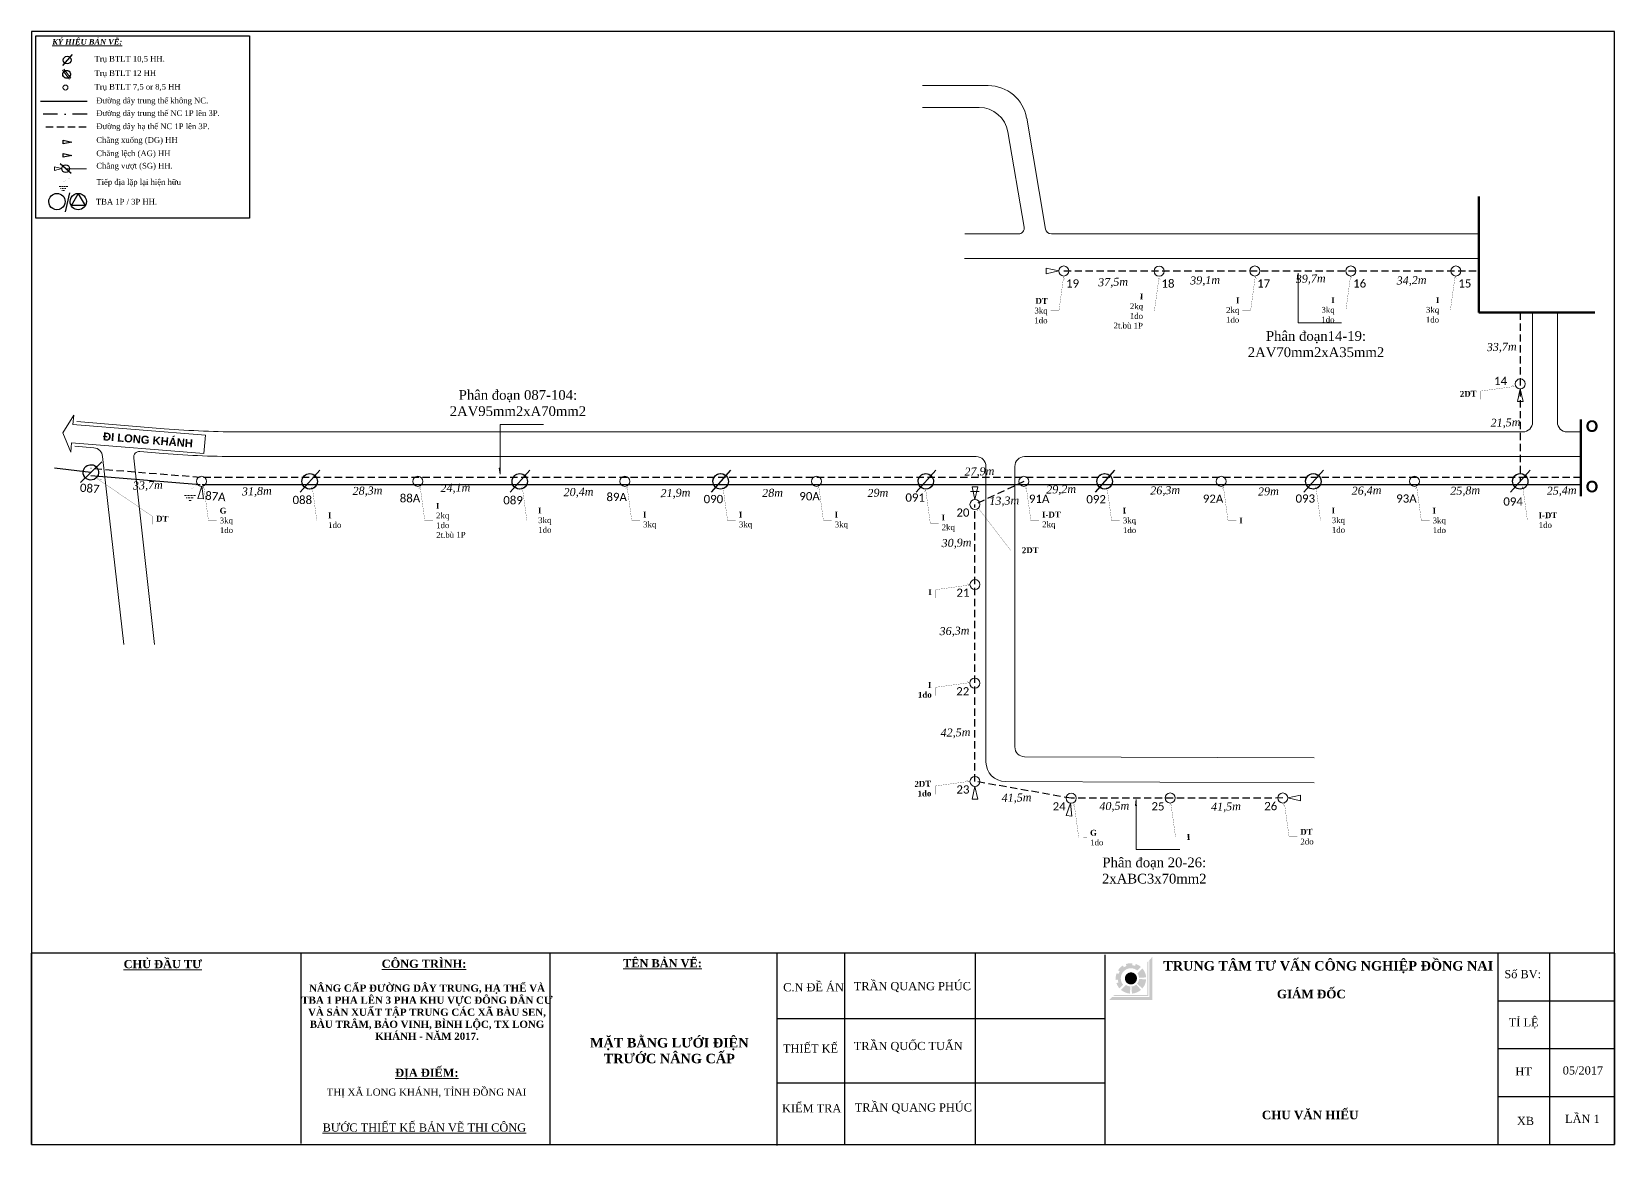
# Model space of a CAD drawing. Header units: metres. Extents: x 429925 to 893472, y 1245258 to 2552490.
# Drawn here: x 448604 to 449417, y 1260854 to 1261426 of the extents above; entities that cross this region are included whole.
import ezdxf

# ---------------------------------------------------------------- set-up
doc = ezdxf.new("R2010")
doc.units = ezdxf.units.M
doc.linetypes.add('DASHDOT', pattern=[1, 0.5, -0.25, 0, -0.25])
doc.linetypes.add('DASHED2', pattern=[0.375, 0.25, -0.125])
doc.layers.add('duong', color=2, linetype='Continuous', lineweight=15)
doc.layers.add('duong bao', color=3, linetype='Continuous', lineweight=13)
doc.layers.add('Khung ten', color=7, linetype='Continuous')
doc.layers.add('KHUNGBANVE', color=6, linetype='Continuous')
doc.styles.get("Standard").update_dxf_attribs({"font": 'arial.ttf'})
doc.styles.add('Unicode', font='times.ttf')

# ---------------------------------------------------------------- blocks, each defined once
blk = doc.blocks.new('A$C46BF4DDC')
at = {"color": 9, "linetype": 'Continuous'}
blk.add_line((9.91, 11.46), (0, 0), dxfattribs=at)
blk.add_lwpolyline([(0.89, 5.61, -1), (8.82, 5.61, -1)], format="xyb", close=True, dxfattribs=at)
blk = doc.blocks.new('A$C7B825D87')
at = {"layer": 'duong bao', "color": 1, "linetype": 'DASHED2', "lineweight": 20, "ltscale": 4}
for p, q in [((1.21, 2.48), (7.13, 2.48)), ((2.41, 1.31), (5.91, 1.31)), ((3.34, 0), (4.99, 0))]:
    blk.add_line(p, q, dxfattribs=at)
at = {"layer": 'duong bao', "color": 1, "linetype": 'DASHED2', "lineweight": 20, "ltscale": 4, "const_width": 0.0325}
blk.add_lwpolyline([(0.01, 8.11), (4.17, 5.43), (4.17, 2.48)], dxfattribs=at)
blk = doc.blocks.new('A$C6542344A')
at = {"color": 9, "linetype": 'Continuous'}
for p, q in [((7.5, 9.8), (0, 1.2)), ((8.7, 8.6), (1.3, 0))]:
    blk.add_line(p, q, dxfattribs=at)
for points in [[(0.3, 4.9, -1), (8.2, 4.9, -1)], [(4.3, 1, -1), (4.3, 8.9, -1)]]:
    blk.add_lwpolyline(points, format="xyb", close=True, dxfattribs=at)

msp = doc.modelspace()

# ---------------------------------------------------------------- hatches: boundary and pattern name
at = {"layer": 'duong bao', "lineweight": 50, "ltscale": 2}
h = msp.add_hatch(color=256, dxfattribs=at)
h.paths.add_polyline_path([(448621.64, 1261402.14, -1), (448622.42, 1261406.03, -1)], flags=17)
h.paths.add_polyline_path([(448622.42, 1261406.03, 1), (448621.64, 1261402.14, 1)], flags=17)
at = {"layer": 'Khung ten'}
h = msp.add_hatch(color=160, dxfattribs=at)
h.paths.add_polyline_path([(449179.66, 1260950.74), (449178.1, 1260949.17), (449178.1, 1260930.19), (449159.11, 1260930.19), (449157.55, 1260928.63), (449179.66, 1260928.63)])
h.paths.add_polyline_path([(449177.58, 1260948.65), (449177.06, 1260948.13), (449177.06, 1260931.23), (449160.16, 1260931.23), (449159.63, 1260930.71), (449177.58, 1260930.71)], flags=17)
for color, points in [(160, [(449173.75, 1260945.57, 0.10032), (449171.06, 1260947.11), (449170.73, 1260946.12, 0.055263), (449169.27, 1260946.43), (449169.37, 1260947.46, 0.110865), (449165.97, 1260947.04), (449166.32, 1260946.06, 0.055263), (449164.98, 1260945.41), (449164.42, 1260946.29, 0.110865), (449162, 1260943.87), (449162.88, 1260943.31, 0.055263), (449162.23, 1260941.97), (449161.24, 1260942.32, 0.110865), (449160.82, 1260938.92), (449161.86, 1260939.02, 0.055263), (449162.17, 1260937.56), (449161.18, 1260937.23, 0.10032), (449162.72, 1260934.53), (449164.57, 1260936.38, -0.904534), (449171.9, 1260943.72)]), (1, [(449171.73, 1260939.68, 1), (449165.48, 1260939.68, 1)])]:
    msp.add_hatch(color=color, dxfattribs=at).paths.add_polyline_path(points)
h = msp.add_hatch(color=104, dxfattribs=at)
h.paths.add_polyline_path([(449174.49, 1260944.83), (449171.9, 1260942.24, -0.149436), (449172.77, 1260939.96), (449176.41, 1260940.2, 0.16445)])
h.paths.add_polyline_path([(449176.41, 1260939.16), (449172.77, 1260939.4, -0.16445), (449171.74, 1260936.94), (449174.49, 1260934.53, 0.16445)])
h.paths.add_polyline_path([(449173.75, 1260933.8), (449171.35, 1260936.54, -0.16445), (449168.88, 1260935.52), (449169.13, 1260931.88, 0.16445)])
h.paths.add_polyline_path([(449168.08, 1260931.88), (449168.33, 1260935.52, -0.149436), (449166.05, 1260936.39), (449163.46, 1260933.8, 0.16445)])

# ---------------------------------------------------------------- linework, layer by layer
at = {"color": 4, "linetype": 'Continuous', "lineweight": 18}
for p, q in [((449095.34, 1261398.21), (449061.55, 1261398.21)), ((449090.66, 1261387.02), (449061.55, 1261387.02)), ((449124.78, 1261324.57), (449115.06, 1261381.57)), ((449113.8, 1261325.58), (449105.45, 1261374.54)), ((449110.84, 1261322.08), (449083.29, 1261322.08)), ((449347.24, 1261322.08), (449127.74, 1261322.08)), ((449347.24, 1261309.38), (449083.21, 1261309.38)), ((449374.89, 1261225.38), (449374.89, 1261281.73)), ((449387.59, 1261225.38), (449387.59, 1261281.73)), ((449254.44, 1261276.32), (449276.75, 1261276.32)), ((448627.31, 1261225.65), (448672.17, 1261222.02)), ((448844.59, 1261224.25), (448866.89, 1261224.25)), ((448712.56, 1261220.38), (449027.88, 1261220.38)), ((449027.88, 1261220.38), (449369.89, 1261220.38)), ((449392.59, 1261220.38), (449399.69, 1261220.38)), ((448626.29, 1261212.99), (448635.96, 1261212.21)), ((448640.52, 1261207.78), (448651.37, 1261111.14)), ((448656.46, 1261206.96), (448667.21, 1261111.22)), ((448659.68, 1261210.29), (448671.65, 1261209.32)), ((448712.05, 1261207.68), (449027.88, 1261207.68)), ((449027.88, 1261207.68), (449089.16, 1261207.68)), ((449113.98, 1261207.68), (449399.69, 1261207.68)), ((449094.16, 1261202.68), (449094.16, 1261050.82)), ((449108.98, 1261202.68), (449108.98, 1261058.54)), ((449086.24, 1261189.77), (449090.61, 1261189.83)), ((449113.95, 1261053.54), (449262.68, 1261052.91)), ((449104.11, 1261040.82), (449262.68, 1261040.21)), ((449171.37, 1261005.95), (449193.68, 1261005.95))]:
    msp.add_line(p, q, dxfattribs=at)
at = {"color": 1, "lineweight": 30, "ltscale": 15}
for p, q in [((448632.51, 1261390.09), (448608.68, 1261390.09)), ((448634.46, 1261199.59), (448615.8, 1261201.77)), ((448690.63, 1261193.21), (448634.46, 1261197.76)), ((449027.88, 1261193.15), (448691.67, 1261193.15)), ((449399.69, 1261193.15), (449027.88, 1261193.15))]:
    msp.add_line(p, q, dxfattribs=at)
at = {"color": 1, "linetype": 'DASHDOT', "lineweight": 30, "ltscale": 15}
msp.add_line((448632.51, 1261383.63), (448608.68, 1261383.63), dxfattribs=at)
at = {"color": 5, "linetype": 'DASHED2', "lineweight": 30, "ltscale": 15}
for p, q in [((448611.35, 1261377.12), (448632.55, 1261377.12)), ((449134.09, 1261303.03), (449347.24, 1261303.03)), ((449368.54, 1261281.73), (449368.54, 1261194.98)), ((448690.63, 1261196.97), (448634.46, 1261201.52)), ((449027.88, 1261196.91), (448691.67, 1261196.91)), ((449399.69, 1261196.91), (449027.88, 1261196.91)), ((449113.66, 1261194.98), (449088.5, 1261183.11)), ((449088.5, 1261040.87), (449088.5, 1261183.11)), ((449137.93, 1261032.2), (449088.5, 1261040.87)), ((449246.58, 1261032.34), (449137.93, 1261032.2))]:
    msp.add_line(p, q, dxfattribs=at)
at = {"color": 7, "linetype": 'Continuous'}
msp.add_line((448623.43, 1261343.15), (448621.34, 1261333.38), dxfattribs=at)
at = {"color": 9, "linetype": 'Continuous'}
msp.add_lwpolyline([(448604.07, 1260854.45), (449416.86, 1260854.45), (449416.86, 1261425.95), (448604.07, 1261425.95)], close=True, dxfattribs=at)
at = {"color": 7, "linetype": 'Continuous'}
for points in [[(448606.16, 1261423.76), (448715.86, 1261423.76), (448715.86, 1261330.18), (448606.16, 1261330.18)], [(448620.22, 1261370.15), (448624.62, 1261369.2), (448620.22, 1261368.25)], [(448620.22, 1261363.31), (448624.62, 1261362.36), (448620.22, 1261361.41)], [(448624.54, 1261336.63), (448628.01, 1261342.63), (448631.47, 1261336.63)]]:
    msp.add_lwpolyline(points, close=True, dxfattribs=at)
at = {"color": 9, "linetype": 'Continuous'}
for points in [[(448621.64, 1261402.14, -1), (448622.42, 1261406.03, -1)], [(448623.97, 1261403.7, -1), (448620.08, 1261404.47, -1)]]:
    msp.add_lwpolyline(points, format="xyb", close=True, dxfattribs=at)
at = {"color": 4, "linetype": 'Continuous', "lineweight": 18}
for points in [[(448620.14, 1261397.26, -1), (448622.72, 1261397.26, -1)], [(449134.09, 1261300.45, -1), (449134.09, 1261305.61, -1)], [(449183.07, 1261300.36, -1), (449183.07, 1261305.52, -1)], [(449232.22, 1261300.44, -1), (449232.22, 1261305.6, -1)], [(449281.52, 1261300.45, -1), (449281.52, 1261305.61, -1)], [(449335.51, 1261300.45, -1), (449335.51, 1261305.61, -1)], [(449365.96, 1261245.03, -1), (449371.12, 1261245.03, -1)], [(448630.51, 1261199.91, -1), (448638.42, 1261199.27, -1)], [(448688.72, 1261194.98, -1), (448693.88, 1261194.98, -1)], [(448742.88, 1261194.98, -1), (448750.82, 1261194.98, -1)], [(448799.82, 1261194.98, -1), (448804.98, 1261194.98, -1)], [(448850.75, 1261194.98, -1), (448858.69, 1261194.98, -1)], [(448906.12, 1261194.98, -1), (448911.28, 1261194.98, -1)], [(448953.94, 1261194.98, -1), (448961.88, 1261194.98, -1)], [(449004.54, 1261194.98, -1), (449009.7, 1261194.98, -1)], [(449059.31, 1261194.98, -1), (449067.25, 1261194.98, -1)], [(449111.08, 1261194.98, -1), (449116.24, 1261194.98, -1)], [(449151.14, 1261194.98, -1), (449159.08, 1261194.98, -1)], [(449212.32, 1261194.98, -1), (449217.48, 1261194.98, -1)], [(449258.32, 1261194.98, -1), (449266.26, 1261194.98, -1)], [(449311.6, 1261194.98, -1), (449316.76, 1261194.98, -1)], [(449364.57, 1261194.98, -1), (449372.51, 1261194.98, -1)], [(449085.93, 1261183.11, -1), (449091.08, 1261183.11, -1)], [(449085.93, 1261141.95, -1), (449091.08, 1261141.95, -1)], [(449085.81, 1261091.31, -1), (449090.97, 1261091.31, -1)], [(449085.93, 1261040.87, -1), (449091.08, 1261040.87, -1)], [(449186.15, 1261032.34, -1), (449191.31, 1261032.34, -1)], [(449244, 1261032.34, -1), (449249.16, 1261032.34, -1)], [(449135.35, 1261032.2, -1), (449140.51, 1261032.2, -1)]]:
    msp.add_lwpolyline(points, format="xyb", close=True, dxfattribs=at)
for points in [[(448619.53, 1261355.59), (448615.8, 1261354.6), (448615.8, 1261356.59)], [(448693.31, 1261218.73), (448625.26, 1261224.22), (448625.65, 1261228.96), (448620.13, 1261219.85), (448624.11, 1261209.98), (448624.5, 1261214.72), (448692.54, 1261209.23)]]:
    msp.add_lwpolyline(points, close=True, dxfattribs=at)
at = {"color": 7, "linetype": 'Continuous'}
for points in [[(448612.86, 1261338.67, -1), (448621.25, 1261338.7, -1)], [(448623.79, 1261338.67, -1), (448632.19, 1261338.7, -1)]]:
    msp.add_lwpolyline(points, format="xyb", close=True, dxfattribs=at)
at = {"color": 4, "linetype": 'Continuous', "lineweight": 18}
for points in [[(449131.51, 1261303.03), (449125, 1261304.51), (449125, 1261301.52), (449131.51, 1261303.03)], [(449254.78, 1261298.86), (449254.01, 1261298.86), (449254.44, 1261301.92), (449254.44, 1261276.32)], [(449368.54, 1261242.45), (449367.06, 1261235.94), (449370.05, 1261235.94), (449368.54, 1261242.45)], [(448844.92, 1261201.71), (448844.15, 1261201.71), (448844.59, 1261198.65), (448844.59, 1261224.25)], [(448691.4, 1261192.55), (448689.37, 1261186.19), (448692.34, 1261185.94), (448691.4, 1261192.55)], [(449088.5, 1261185.69), (449089.99, 1261192.2), (449087, 1261192.19), (449088.5, 1261185.69)], [(449088.5, 1261038.29), (449089.99, 1261031.78), (449087, 1261031.78), (449088.5, 1261038.29)], [(449137.61, 1261029.64), (449138.3, 1261023), (449135.33, 1261023.37), (449137.61, 1261029.64)], [(449171.71, 1261028.49), (449170.94, 1261028.49), (449171.37, 1261031.55), (449171.37, 1261005.95)], [(449249.16, 1261032.34), (449255.67, 1261030.86), (449255.67, 1261033.85), (449249.16, 1261032.34)]]:
    msp.add_lwpolyline(points, dxfattribs=at)
for centre, radius, start, end in [((449095.34, 1261378.21), 20, 9.67672, 90), ((449090.66, 1261372.02), 15, 9.67672, 90), ((449110.84, 1261325.08), 3, 270, 9.67672), ((449127.74, 1261325.08), 3, 189.67672, 270), ((448712.56, 1261720.38), 500, 265.36599, 270), ((449369.89, 1261225.38), 5, 270, 0), ((449392.59, 1261225.38), 5, 180, 270), ((448635.55, 1261207.23), 5, 6.40626, 85.36599), ((448659.44, 1261207.3), 3, 85.36599, 186.40626), ((448712.05, 1261707.68), 500, 265.36599, 270), ((449089.16, 1261202.68), 5, 0, 90), ((449113.98, 1261202.68), 5, 90, 180), ((449113.98, 1261058.54), 5, 180, 269.6705), ((449104.16, 1261050.82), 10, 180, 269.70831)]:
    msp.add_arc(centre, radius, start, end, dxfattribs=at)
at = {"layer": 'duong bao', "lineweight": 18, "ltscale": 2}
msp.add_line((448632.16, 1261355.54), (448621.57, 1261355.54), dxfattribs=at)
at = {"layer": 'duong bao', "lineweight": 50, "ltscale": 2}
for p, q in [((449347.24, 1261281.73), (449347.24, 1261341.36)), ((449347.24, 1261281.73), (449406.87, 1261281.73)), ((449399.69, 1261226.7), (449399.69, 1261187.3))]:
    msp.add_line(p, q, dxfattribs=at)
at = {"layer": 'duong bao', "color": 4, "lineweight": 15, "ltscale": 2, "const_width": 0.1}
for points in [[(449134.68, 1261298.81), (449134, 1261299.83), (449131.64, 1261282.6), (449127.42, 1261282.58)], [(449183.68, 1261298.54), (449183, 1261299.56), (449180.64, 1261282.33), (449176.42, 1261282.31)], [(449233.13, 1261299.1), (449232.45, 1261300.12), (449230.09, 1261282.89), (449225.87, 1261282.87)], [(449282.06, 1261299.2), (449281.38, 1261300.22), (449279.02, 1261282.99), (449274.81, 1261282.97)], [(449335.73, 1261299.19), (449335.05, 1261300.21), (449332.69, 1261282.98), (449328.48, 1261282.96)], [(449364.37, 1261244.38), (449365.39, 1261243.69), (449348.16, 1261241.34), (449348.15, 1261237.12)], [(448640.05, 1261196.06), (448637.9, 1261196.25), (448665.95, 1261177.11), (448665.97, 1261172.9)], [(448691.82, 1261191.07), (448692.5, 1261192.09), (448694.86, 1261174.86), (448699.07, 1261174.84)], [(448747.47, 1261191.18), (448748.15, 1261192.2), (448750.51, 1261174.97), (448754.73, 1261174.96)], [(448802.92, 1261191.07), (448803.6, 1261192.09), (448805.96, 1261174.86), (448810.17, 1261174.84)], [(448855.34, 1261191.18), (448856.02, 1261192.2), (448858.38, 1261174.97), (448862.6, 1261174.96)], [(448909.21, 1261191.07), (448909.89, 1261192.09), (448912.25, 1261174.86), (448916.47, 1261174.84)], [(448958.42, 1261191.07), (448959.1, 1261192.09), (448961.46, 1261174.86), (448965.68, 1261174.84)], [(449007.64, 1261191.07), (449008.32, 1261192.09), (449010.68, 1261174.86), (449014.89, 1261174.84)], [(449062.54, 1261189.57), (449063.22, 1261190.59), (449065.58, 1261173.36), (449069.79, 1261173.35)], [(449114.17, 1261191.07), (449114.85, 1261192.09), (449117.21, 1261174.86), (449121.43, 1261174.84)], [(449155.63, 1261191.07), (449156.31, 1261192.09), (449158.67, 1261174.86), (449162.88, 1261174.84)], [(449215.42, 1261191.07), (449216.1, 1261192.09), (449218.46, 1261174.86), (449222.67, 1261174.84)], [(449262.91, 1261191.18), (449263.59, 1261192.2), (449265.95, 1261174.97), (449270.17, 1261174.96)], [(449314.69, 1261191.07), (449315.38, 1261192.09), (449317.73, 1261174.86), (449321.95, 1261174.84)], [(449369.16, 1261191.18), (449369.84, 1261192.2), (449372.2, 1261174.97), (449376.42, 1261174.96)], [(449089.87, 1261179.38), (449090.19, 1261181.25), (449106.83, 1261159.55), (449111.05, 1261159.54)], [(449084.6, 1261142.39), (449085.62, 1261141.71), (449068.39, 1261139.35), (449068.38, 1261135.13)], [(449084.48, 1261092.22), (449085.5, 1261091.54), (449068.27, 1261089.18), (449068.26, 1261084.96)], [(449084.29, 1261041.54), (449085.31, 1261040.85), (449068.08, 1261038.5), (449068.07, 1261034.28)], [(449138.78, 1261028.15), (449139.46, 1261029.17), (449141.82, 1261011.94), (449146.03, 1261011.92)], [(449188.46, 1261028.52), (449189.14, 1261029.54), (449191.5, 1261012.31), (449195.71, 1261012.3)], [(449246.78, 1261028.61), (449247.46, 1261029.63), (449249.82, 1261012.4), (449254.03, 1261012.39)]]:
    msp.add_lwpolyline(points, dxfattribs=at)
at = {"layer": 'KHUNGBANVE', "color": 2}
for p, q in [((448604.07, 1260854.45), (448604.07, 1260952.61)), ((449416.86, 1260952.61), (448604.07, 1260952.61)), ((448742.55, 1260854.9), (448742.55, 1260952.76)), ((448870.4, 1260854.45), (448870.4, 1260952.61)), ((448986.85, 1260853.93), (448986.85, 1260952.61)), ((449021.75, 1260854.15), (449021.75, 1260952.61)), ((449088.83, 1260854.45), (449088.83, 1260952.31)), ((449155.29, 1260854.45), (449155.29, 1260951.79)), ((449357.22, 1260854.23), (449357.22, 1260952.61)), ((449383.73, 1260854.23), (449383.73, 1260952.61)), ((449416.86, 1260952.61), (449416.86, 1260854.45)), ((449416.86, 1260928.02), (449357.22, 1260928.02)), ((449155.29, 1260918.97), (448986.85, 1260918.97)), ((449416.86, 1260903.42), (449357.22, 1260903.42)), ((449155.29, 1260885.91), (448986.85, 1260885.91)), ((449416.86, 1260878.83), (449357.22, 1260878.83)), ((448604.07, 1260854.45), (449416.86, 1260854.45))]:
    msp.add_line(p, q, dxfattribs=at)

# ---------------------------------------------------------------- block references
at = {"color": 4, "linetype": 'Continuous', "lineweight": 18, "yscale": 0.5, "zscale": 0.5}
for p, xscale, rotation in [((448619.87, 1261408.55), 0.5000000000041764, 359.9423113320694), ((448618.7, 1261358.02), 0.5000000000211088, 269.9863334116617)]:
    msp.add_blockref('A$C46BF4DDC', p, dxfattribs=dict(at, xscale=xscale, rotation=rotation))
at = {"color": 4, "linetype": 'Continuous', "lineweight": 18}
for p, rotation in [((448629.1, 1261194.46), 354.5561377938773), ((448741.92, 1261189.44), 359.1901508878823), ((448849.79, 1261189.44), 359.1901508878823), ((448952.97, 1261189.44), 359.1901508878823), ((449058.34, 1261189.44), 359.1901508878823), ((449150.18, 1261189.44), 359.1901508878823), ((449257.36, 1261189.44), 359.1901508878823), ((449363.61, 1261189.44), 359.1901508878823)]:
    msp.add_blockref('A$C46BF4DDC', p, dxfattribs=dict(at, rotation=rotation))
at = {"layer": 'duong bao', "lineweight": 50, "ltscale": 2, "xscale": 0.4999999999677948, "yscale": 0.5, "zscale": 0.5, "rotation": 78.73382310779768}
msp.add_blockref('A$C6542344A', (448624.03, 1261401.51), dxfattribs=at)
at = {"layer": 'duong bao', "lineweight": 50, "ltscale": 2, "xscale": -0.8000000000029104, "yscale": 0.7999999999883585, "zscale": 0.8}
msp.add_blockref('A$C7B825D87', (448623.61, 1261344.39), dxfattribs=at)
at = {"layer": 'duong bao', "lineweight": 50, "ltscale": 2, "xscale": -1}
msp.add_blockref('A$C7B825D87', (448689.35, 1261185.2), dxfattribs=at)

# ---------------------------------------------------------------- texts
at = {"color": 4, "linetype": 'Continuous', "lineweight": 18, "attachment_point": 5}
for s, insert, char_height, width in [('\\C7;\\fTimes New Roman|b1|i1|;\\H2.8669647164643;\\LKÝ HIỆU BẢN VẼ\\l\\L:\\l', (448632.62, 1261420.29), 2.867, 49.2057), ('{\\fCalibri|b0|i0|c0|p34;\\C7;19}', (449138.65, 1261296.63), 4.2333, 21.59), ('{\\fCalibri|b0|i0|c0|p34;\\C7;18}', (449187.64, 1261296.54), 4.2333, 21.59), ('{\\fCalibri|b0|i0|c0|p34;\\C7;17}', (449236.78, 1261296.62), 4.2333, 21.59), ('{\\fCalibri|b0|i0|c0|p34;\\C7;16}', (449286.08, 1261296.63), 4.2333, 21.59), ('{\\fCalibri|b0|i0|c0|p34;\\C7;15}', (449340.07, 1261296.63), 4.2333, 21.59), ('{\\fTimes New Roman|b0|i0|c0|p18;\\C7;Phân đoạn14-19:\\P2AV70mm2xA35mm2}', (449263.65, 1261265.42), 5, 159.6171), ('{\\fCalibri|b0|i0|c0|p34;\\C7;14}', (449358.44, 1261246.54), 4.2333, 21.59), ('{\\fTimes New Roman|b0|i0|c0|p18;\\C7;Phân đoạn 087-104:\\P2AV95mm2xA70mm2}', (448853.79, 1261235.14), 5, 159.6171), ('{\\fCalibri|b1|i0|c0|p34;\\C7;O}', (449405.38, 1261223.31), 6, 21.59), ('{\\fCalibri|b0|i0|c238|p34;\\C7;8\\fCalibri|b0|i0|c0|p34;9A}', (448904.51, 1261186.93), 4.2333, 21.59), ('{\\fCalibri|b0|i0|c238|p34;\\H1x;\\C7;90\\fCalibri|b0|i0|c0|p34;A}', (449003.56, 1261187.3), 4.2333, 21.59), ('{\\fCalibri|b1|i0|c0|p34;\\C7;O}', (449405.38, 1261192.26), 6, 21.59), ('\\C7;\\fCalibri|b0|i0|;\\H4.2333171844482;088', (448743.06, 1261185.4), 4.2333, 21.59), ('{\\fCalibri|b0|i0|c238|p34;\\C7;8\\fCalibri|b0|i0|c0|p34;8A}', (448798.36, 1261186.27), 4.2333, 21.59), ('\\C7;\\fCalibri|b0|i0|;\\H4.2333171844482;089', (448851.3, 1261185.26), 4.2333, 21.59), ('\\C7;\\fCalibri|b0|i0|;\\H4.2333171844482;090', (448954.19, 1261185.87), 4.2333, 21.59), ('\\C7;\\fCalibri|b0|i0|;\\H4.2333171844482;091', (449057.8, 1261186.63), 4.2333, 21.59), ('{\\fCalibri|b0|i0|c0|p34;\\C7;20}', (449082.33, 1261178.94), 4.2333, 21.59), ('{\\fCalibri|b0|i0|c0|p34;\\C7;91A}', (449121.49, 1261186.02), 4.2333, 21.59), ('\\C7;\\fCalibri|b0|i0|;\\H4.2333171844482;092', (449150.73, 1261185.76), 4.2333, 21.59), ('{\\fCalibri|b0|i0|c238|p34;\\H1x;\\C7;92\\fCalibri|b0|i0|c0|p34;A}', (449210.8, 1261186.06), 4.2333, 21.59), ('\\C7;\\fCalibri|b0|i0|;\\H4.2333171844482;093', (449258.16, 1261186.13), 4.2333, 21.59), ('{\\fCalibri|b0|i0|c238|p34;\\H1x;\\C7;93\\fCalibri|b0|i0|c0|p34;A}', (449310.09, 1261186.13), 4.2333, 21.59), ('\\C7;\\fCalibri|b0|i0|;\\H4.2333171844482;094', (449364.88, 1261184.6), 4.2333, 21.59), ('{\\fCalibri|b0|i0|c0|p34;\\C7;21}', (449082.33, 1261137.78), 4.2333, 21.59), ('{\\fCalibri|b0|i0|c0|p34;\\C7;22}', (449082.22, 1261087.14), 4.2333, 21.59), ('{\\fCalibri|b0|i0|c0|p34;\\C7;23}', (449082.33, 1261036.7), 4.2333, 21.59), ('{\\fCalibri|b0|i0|c0|p34;\\C7;24}', (449131.76, 1261028.04), 4.2333, 21.59), ('{\\fCalibri|b0|i0|c0|p34;\\C7;25}', (449182.5, 1261028.04), 4.2333, 21.59), ('{\\fCalibri|b0|i0|c0|p34;\\C7;26}', (449240.41, 1261028.17), 4.2333, 21.59), ('{\\fTimes New Roman|b0|i0|c0|p18;\\C7;Phân đoạn 20-26:\\P2xABC3x70mm2}', (449180.58, 1260995.05), 5, 159.6171)]:
    msp.add_mtext(s, dxfattribs=dict(at, insert=insert, char_height=char_height, width=width))
at = {"char_height": 2.9352, "attachment_point": 4}
for s, insert, width in [('{\\fTimes New Roman|b0|i0|c0|p18;\\C7;Trụ BTLT 10,5 HH.}', (448636.35, 1261411.63), 78.7288), ('{\\fTimes New Roman|b0|i0|c0|p18;\\C7;Trụ BTLT 12 HH}', (448636.35, 1261404.3), 78.7288), ('{\\fTimes New Roman|b0|i0|c0|p18;\\C7;Trụ BTLT 7,5 or 8,5 HH}', (448636.35, 1261397.27), 78.7288), ('{\\fTimes New Roman|b0|i0|c0|p18;\\H1x;\\C7;Đường dây trung thế không NC.}', (448637.29, 1261390.09), 60.7348), ('{\\fTimes New Roman|b0|i0|c0|p18;\\C7;Đường dây trung thế NC 1P lên 3P.}', (448637.29, 1261383.63), 65.0554), ('{\\fTimes New Roman|b0|i0|c0|p18;\\C7;Đường dây hạ thế NC 1P lên 3P.}', (448637.29, 1261376.87), 69.8685), ('{\\fTimes New Roman|b0|i0|c0|p18;\\C7;Chằng xuống (DG) HH}', (448637.29, 1261369.83), 67.094), ('{\\fTimes New Roman|b0|i0|c0|p18;\\C7;Chằng lệch (AG) HH}', (448637.29, 1261362.99), 67.094), ('{\\fTimes New Roman|b0|i0|c0|p18;\\C7;Chằng vượt (SG) HH.}', (448637.29, 1261356.62), 67.094), ('{\\fTimes New Roman|b0|i0|c0|p18;\\C7;Tiếp địa lặp lại hiện hữu}', (448637.29, 1261348.25), 67.094), ('{\\fTimes New Roman|b0|i0|c0|p18;\\C7;TBA 1P / 3P HH.}', (448637.06, 1261338.59), 74)]:
    msp.add_mtext(s, dxfattribs=dict(at, insert=insert, width=width))
at = {"color": 4, "linetype": 'Continuous', "lineweight": 18}
for s, insert, char_height, width, attachment_point, rotation in [('{\\fTimes New Roman|b0|i1|c0|p18;\\C7;37,5m}', (449159.45, 1261296.93), 4.1093, 22.225, 5, 1.49443), ('{\\fTimes New Roman|b0|i1|c0|p18;\\C7;39,1m}', (449206.7, 1261297.85), 4.1093, 22.225, 5, 1.49443), ('{\\fTimes New Roman|b0|i1|c0|p18;\\C7;39,7m}', (449260.92, 1261298.63), 4.1093, 22.225, 5, 1.49443), ('{\\fTimes New Roman|b0|i1|c0|p18;\\C7;34,2m}', (449312.75, 1261297.82), 4.1093, 22.225, 5, 1.49443), ('{\\fTimes New Roman|b1|i0|c0|p18;\\C7;DT\\P\\fTimes New Roman|b0|i0|c0|p18;3kq\\fTimes New Roman|b1|i0|c0|p18;\\P\\fTimes New Roman|b0|i0|c0|p18;1do}', (449125.84, 1261282.61), 3, 22.225, 6, 359.39231), ('{\\fTimes New Roman|b1|i0|c0|p18;\\C7;I\\P\\fTimes New Roman|b0|i0|c0|p18;2kq\\fTimes New Roman|b1|i0|c0|p18;\\P\\fTimes New Roman|b0|i0|c0|p18;1do\\P2t.bù 1P}', (449174.84, 1261282.35), 3, 22.225, 6, 359.39231), ('{\\fTimes New Roman|b1|i0|c0|p18;\\C7;I\\P\\fTimes New Roman|b0|i0|c0|p18;2kq\\fTimes New Roman|b1|i0|c0|p18;\\P\\fTimes New Roman|b0|i0|c0|p18;1do}', (449224.29, 1261282.91), 3, 22.225, 6, 359.39231), ('{\\fTimes New Roman|b1|i0|c0|p18;\\C7;I\\P\\fTimes New Roman|b0|i0|c0|p18;3kq\\fTimes New Roman|b1|i0|c0|p18;\\P\\fTimes New Roman|b0|i0|c0|p18;1do}', (449273.23, 1261283), 3, 22.225, 6, 359.39231), ('{\\fTimes New Roman|b1|i0|c0|p18;\\C7;I\\P\\fTimes New Roman|b0|i0|c0|p18;3kq\\fTimes New Roman|b1|i0|c0|p18;\\P\\fTimes New Roman|b0|i0|c0|p18;1do}', (449326.9, 1261283), 3, 22.225, 6, 359.39231), ('{\\fTimes New Roman|b0|i1|c0|p18;\\C7;33,7m}', (449359.02, 1261263.62), 4.1093, 22.225, 5, 1.49443), ('{\\fTimes New Roman|b1|i0|c0|p18;\\C7;2DT}', (449346.11, 1261240.08), 3, 22.225, 6, 1.49443), ('{\\fTimes New Roman|b0|i1|c0|p18;\\C7;21,5m}', (449360.97, 1261224.76), 4.1093, 22.225, 5, 1.49443), ('\\C7;\\fArial Unicode MS|b1|i0|;\\H4.1092942200601;ĐI LONG KHÁNH', (448663.8, 1261216.23), 4.1093, 73.025, 5, 355.41042), ('{\\fTimes New Roman|b0|i1|c0|p18;\\C7;27,9m}', (449090.79, 1261199.63), 4.1093, 22.225, 5, 1.49443), ('\\C7;\\fCalibri|b0|i0|;\\H4.2333171844482;087', (448633.89, 1261191.36), 4.2333, 21.59, 5, 355.36599), ('{\\fTimes New Roman|b0|i1|c0|p18;\\C7;33,7m}', (448663.74, 1261192.53), 4.1093, 22.225, 5, 1.49443), ('{\\fCalibri|b0|i0|c238|p34;\\H1x;\\C7;87\\fCalibri|b0|i0|c0|p34;A}', (448698.44, 1261187.28), 4.2333, 21.59, 5, 355.36599), ('{\\fTimes New Roman|b0|i1|c0|p18;\\C7;31,8m}', (448719.7, 1261189.5), 4.1093, 22.225, 5, 1.49443), ('{\\fTimes New Roman|b0|i1|c0|p18;\\C7;28,3m}', (448776.54, 1261189.74), 4.1093, 22.225, 5, 1.49443), ('{\\fTimes New Roman|b0|i1|c0|p18;\\C7;24,1m}', (448821.67, 1261191.22), 4.1093, 22.225, 5, 1.49443), ('{\\fTimes New Roman|b0|i1|c0|p18;\\C7;20,4m}', (448884.92, 1261189.08), 4.1093, 22.225, 5, 1.49443), ('{\\fTimes New Roman|b0|i1|c0|p18;\\C7;21,9m}', (448934.7, 1261188.6), 4.1093, 22.225, 5, 1.49443), ('{\\fTimes New Roman|b0|i1|c0|p18;\\C7;28m}', (448984.55, 1261189.08), 4.1093, 22.225, 5, 1.49443), ('{\\fTimes New Roman|b0|i1|c0|p18;\\C7;29m}', (449038.62, 1261189.08), 4.1093, 22.225, 5, 1.49443), ('{\\fTimes New Roman|b0|i1|c0|p18;\\C7;29,2m}', (449132.77, 1261190.45), 4.1093, 22.225, 5, 1.49443), ('{\\fTimes New Roman|b0|i1|c0|p18;\\C7;26,3m}', (449186.2, 1261189.96), 4.1093, 22.225, 5, 1.49443), ('{\\fTimes New Roman|b0|i1|c0|p18;\\C7;29m}', (449239.22, 1261189.83), 4.1093, 22.225, 5, 1.49443), ('{\\fTimes New Roman|b0|i1|c0|p18;\\C7;26,4m}', (449289.61, 1261189.83), 4.1093, 22.225, 5, 1.49443), ('{\\fTimes New Roman|b0|i1|c0|p18;\\C7;25,8m}', (449340.27, 1261189.82), 4.1093, 22.225, 5, 1.49443), ('{\\fTimes New Roman|b0|i1|c0|p18;\\C7;25,4m}', (449389.81, 1261189.83), 4.1093, 22.225, 5, 1.49443), ('{\\fTimes New Roman|b1|i0|c0|p18;\\C7;G\\P\\fTimes New Roman|b0|i0|c0|p18;3kq\\P1do}', (448700.65, 1261174.87), 3, 22.225, 4, 0.60769), ('{\\fTimes New Roman|b1|i0|c0|p18;\\C7;I\\P\\fTimes New Roman|b0|i0|c0|p18;2kq\\P1do\\P2t.bù 1P}', (448811.75, 1261174.87), 3, 22.225, 4, 0.60769), ('{\\fTimes New Roman|b1|i0|c0|p18;\\C7;I\\P\\fTimes New Roman|b0|i0|c0|p18;3kq\\P1do}', (448864.17, 1261174.99), 3, 22.225, 4, 0.60769), ('{\\fTimes New Roman|b0|i1|c0|p18;\\C7;13,3m}', (449103.55, 1261184.59), 4.1093, 22.225, 5, 1.49443), ('{\\fTimes New Roman|b1|i0|c0|p18;\\C7;I\\P\\fTimes New Roman|b0|i0|c0|p18;3kq\\P1do}', (449164.46, 1261174.87), 3, 22.225, 4, 0.60769), ('{\\fTimes New Roman|b1|i0|c0|p18;\\C7;I\\P\\fTimes New Roman|b0|i0|c0|p18;3kq\\fTimes New Roman|b1|i0|c0|p18;\\P\\fTimes New Roman|b0|i0|c0|p18;1do}', (449271.74, 1261174.99), 3, 22.225, 4, 0.60769), ('{\\fTimes New Roman|b1|i0|c0|p18;\\C7;I\\P\\fTimes New Roman|b0|i0|c0|p18;3kq\\fTimes New Roman|b1|i0|c0|p18;\\P\\fTimes New Roman|b0|i0|c0|p18;1do}', (449323.53, 1261174.87), 3, 22.225, 4, 0.60769), ('{\\fTimes New Roman|b1|i0|c0|p18;\\C7;DT}', (448668.01, 1261175.86), 3, 30.108, 4, 358.50557), ('{\\fTimes New Roman|b1|i0|c0|p18;\\C7;I\\P\\fTimes New Roman|b0|i0|c0|p18;1do}', (448756.3, 1261174.99), 3, 22.225, 4, 0.60769), ('{\\fTimes New Roman|b1|i0|c0|p18;\\C7;I\\P\\fTimes New Roman|b0|i0|c0|p18;3kq}', (448918.05, 1261174.87), 3, 22.225, 4, 0.60769), ('{\\fTimes New Roman|b1|i0|c0|p18;\\C7;I\\P\\fTimes New Roman|b0|i0|c0|p18;3kq}', (448967.26, 1261174.87), 3, 22.225, 4, 0.60769), ('{\\fTimes New Roman|b1|i0|c0|p18;\\C7;I\\P\\fTimes New Roman|b0|i0|c0|p18;3kq}', (449016.47, 1261174.87), 3, 22.225, 4, 0.60769), ('{\\fTimes New Roman|b1|i0|c0|p18;\\C7;I\\P\\fTimes New Roman|b0|i0|c0|p18;2kq}', (449071.37, 1261173.38), 3, 22.225, 4, 0.60769), ('{\\fTimes New Roman|b1|i0|c0|p18;\\C7;I-DT\\P\\fTimes New Roman|b0|i0|c0|p18;2kq}', (449123.01, 1261174.87), 3, 22.225, 4, 0.60769), ('{\\fTimes New Roman|b1|i0|c0|p18;\\C7;I}', (449224.25, 1261174.87), 3, 22.225, 4, 0.60769), ('{\\fTimes New Roman|b1|i0|c0|p18;\\C7;I-DT\\P\\fTimes New Roman|b0|i0|c0|p18;1do}', (449377.99, 1261174.99), 3, 22.225, 4, 0.60769), ('{\\fTimes New Roman|b0|i1|c0|p18;\\C7;30,9m}', (449079.05, 1261162.96), 4.1093, 22.225, 5, 1.49443), ('{\\fTimes New Roman|b1|i0|c0|p18;\\C7;2DT}', (449112.63, 1261159.57), 3, 22.225, 4, 0.60769), ('{\\fTimes New Roman|b1|i0|c0|p18;\\C7;I}', (449066.34, 1261138.09), 3, 22.225, 6, 1.49443), ('{\\fTimes New Roman|b0|i1|c0|p18;\\C7;36,3m}', (449078, 1261117.73), 4.1093, 22.225, 5, 1.49443), ('{\\fTimes New Roman|b1|i0|c0|p18;\\C7;I\\P1do}', (449066.22, 1261087.92), 3, 22.225, 6, 1.49443), ('{\\fTimes New Roman|b0|i1|c0|p18;\\C7;42,5m}', (449078.52, 1261065.55), 4.1093, 22.225, 5, 1.49443), ('{\\fTimes New Roman|b1|i0|c0|p18;\\C7;2DT\\P1do}', (449066.03, 1261037.24), 3, 22.225, 6, 1.49443), ('{\\fTimes New Roman|b0|i1|c0|p18;\\C7;41,5m}', (449109.86, 1261032.08), 4.1093, 22.225, 5, 1.49443), ('{\\fTimes New Roman|b0|i1|c0|p18;\\C7;40,5m}', (449160.07, 1261027.81), 4.1093, 22.225, 5, 1.49443), ('{\\fTimes New Roman|b0|i1|c0|p18;\\C7;41,5m}', (449217.42, 1261027.51), 4.1093, 22.225, 5, 1.49443), ('{\\fTimes New Roman|b1|i0|c0|p18;\\C7;G\\P\\fTimes New Roman|b0|i0|c0|p18;1do}', (449147.61, 1261011.95), 3, 22.225, 4, 0.60769), ('{\\fTimes New Roman|b1|i0|c0|p18;\\C7;I}', (449197.29, 1261012.33), 3, 22.225, 4, 0.60769), ('{\\fTimes New Roman|b1|i0|c0|p18;\\C7;DT\\P\\fTimes New Roman|b0|i0|c0|p18;2do}', (449255.61, 1261012.42), 3, 22.225, 4, 0.60769)]:
    msp.add_mtext(s, dxfattribs=dict(at, insert=insert, char_height=char_height, width=width, attachment_point=attachment_point, rotation=rotation))
at = {"layer": 'duong', "attachment_point": 2, "style": 'Unicode'}
for s, insert, char_height, width in [('{\\fTimes New Roman|b1|i0|c0|p18;\\LCHỦ ĐẦU TƯ}', (448671.43, 1260949.12), 4.1939, 338.0455), ('{\\fTimes New Roman|b1|i0|c0|p18;\\LCÔNG TRÌNH:}', (448805.56, 1260949.32), 4.1939, 338.0455), ('{\\fTimes New Roman|b1|i0|c0|p18;\\LTÊN BẢN VẼ:}', (448928.02, 1260949.56), 4.1939, 338.0455), ('{\\fTimes New Roman|b1|i0|c0|p18;TRUNG TÂM TƯ VẤN CÔNG NGHIỆP ĐỒNG NAI}', (449269.93, 1260948.59), 4.8561, 338.0455), ('{\\fTimes New Roman|b1|i0|c0|p18;NÂNG CẤ\\fTimes New Roman|b1|i0|c163|p18;P ĐƯ\\fTimes New Roman|b1|i0|c0|p18;ỜNG DÂY TRUNG, HẠ THẾ VÀ TBA 1 PHA LÊN 3 PHA KHU VỰ\\fTimes New Roman|b1|i0|c163|p18;C ĐÔNG DÂN CƯ VÀ S\\fTimes New Roman|b1|i0|c0|p18;ẢN XUẤT TẬP TRUNG CÁC XÃ BÀU SEN, BÀU TRÂM, BẢO VINH, BÌNH LỘ\\fTimes New Roman|b1|i0|c163|p18;C, TX LONG KHÁNH - NĂM \\fTimes New Roman|b1|i0|c0|p18;2017.}', (448807.1, 1260936.54), 3.70861, 130.2593), ('C.N ĐỀ ÁN', (449005.59, 1260937.23), 4.194, 338.0455), ('TRẦN QUANG PHÚC', (449056.36, 1260937.82), 4.1939, 338.0455), ('Số BV:', (449369.81, 1260943.98), 4.194, 338.0455), ('{\\fTimes New Roman|b1|i0|c0|p18;GIÁM ĐỐC}', (449261.26, 1260933.85), 4.4146, 338.0455), ('TỈ LỆ', (449370.28, 1260919.19), 4.194, 338.0455), ('{\\fTimes New Roman|b1|i0|c163|p18;MẶT \\fTimes New Roman|b1|i0|c0|p18;BẰNG\\fTimes New Roman|b1|i0|c163|p18; \\fTimes New Roman|b1|i0|c0|p18;LƯỚI ĐIỆN TRƯỚC NÂNG CẤP}', (448931.52, 1260909.05), 4.85606, 83.9957), ('THIẾT KẾ', (449004.06, 1260905.77), 4.194, 338.0455), ('TRẦN QUỐC TUẤN', (449054.26, 1260907.07), 4.1939, 338.0455), ('{\\fTimes New Roman|b1|i0|c0|p18;\\LĐỊA ĐIẾM:}', (448807.02, 1260893.33), 4.1939, 128.0996), ('HT', (449370.26, 1260894.03), 4.194, 338.0455), ('05/2017', (449400.72, 1260894.51), 4.194, 338.0455), ('THỊ XÃ LONG KHÁNH, TỈNH ĐỒNG NAI', (448806.82, 1260883.11), 3.7086, 129.5413), ('KIỂM TRA', (449004.64, 1260875.07), 4.194, 338.0455), ('TRẦN QUANG PHÚC', (449056.86, 1260875.51), 4.1939, 338.0455), ('{\\fTimes New Roman|b1|i0|c0|p18;CHU VĂN HIẾU}', (449260.66, 1260871.72), 4.4146, 338.0455), ('{\\LBƯỚC THIẾT KẾ BẢN VẼ THI CÔNG}', (448805.74, 1260865.18), 4.1939, 338.0455), ('XB', (449371.23, 1260868.58), 4.194, 338.0455), ('LẦN 1', (449400.45, 1260869.64), 4.194, 338.0455)]:
    msp.add_mtext(s, dxfattribs=dict(at, insert=insert, char_height=char_height, width=width))

doc.saveas('drawing.dxf')
